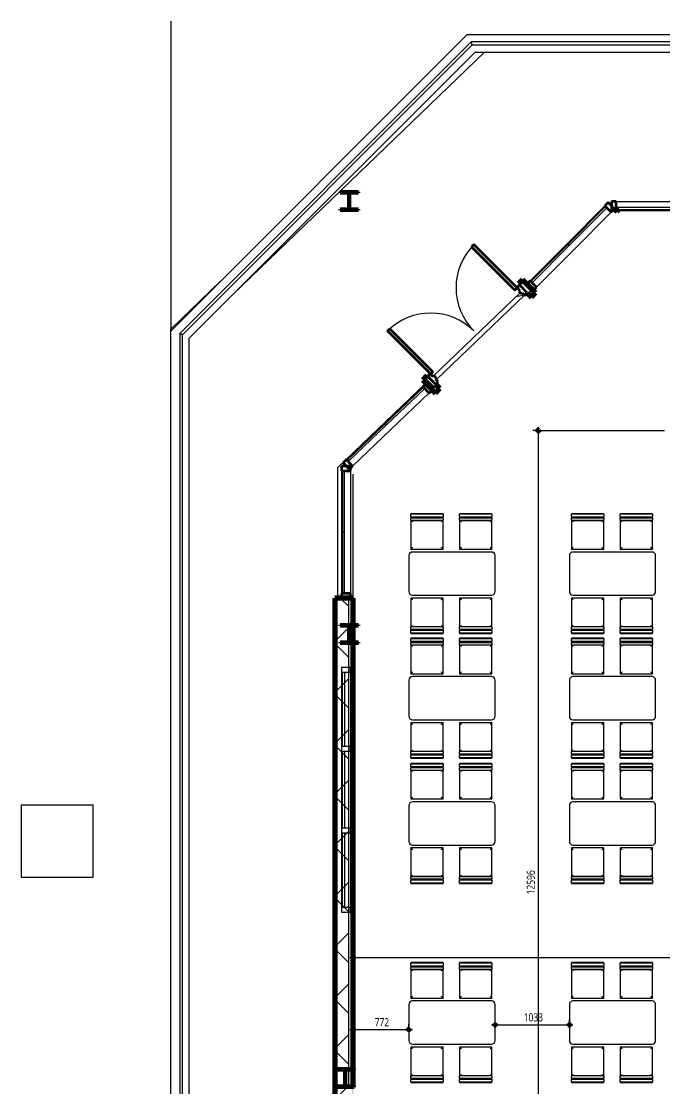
# Model space of a CAD drawing. Header units: millimetres. Extents: x -43239 to -23104, y -13901 to 9341.
# Drawn here: x -43239 to -34318, y -5466 to 9341 of the extents above; entities that cross this region are included whole.
import ezdxf

# ---------------------------------------------------------------- set-up
doc = ezdxf.new("R2010")
doc.units = ezdxf.units.MM
for name, color, linetype, lineweight in [('A-ANNO-DIMS', 211, 'Continuous', 9), ('A-ANNO-DIMS-50', 211, 'Continuous', 9), ('A-DETL', 90, 'Continuous', 9), ('A-DOOR', 31, 'Continuous', 18), ('A-DOOR-FRAM', 31, 'Continuous', 35), ('A-FLOR', 192, 'Continuous', 18), ('A-FLOR-HRAL', 11, 'Continuous', 9), ('A-GLAZ-CURT', 52, 'Continuous', 9), ('A-GLAZ-CWMG', 51, 'Continuous', 9), ('A-WALL', 113, 'Continuous', 18), ('A-WALL-PATT', 111, 'Continuous', 70), ('I-FURN', 30, 'Continuous', 9), ('P-SANR-FIXT', 6, 'Continuous', 9), ('S-COLS', 52, 'Continuous', 9), ('S-FNDN', 32, 'Continuous', 18)]:
    doc.layers.add(name, color=color, linetype=linetype, lineweight=lineweight)
doc.styles.add('Trebuchet MS', font='trebuc.ttf', dxfattribs={"width": 0.8, "height": 112.5})
doc.dimstyles.new('Linear_-_2_25mm_Trebuchet_MS', dxfattribs={"dimscale": 304.8, "dimtxt": 115.981977, "dimasz": 0.164042, "dimexe": 0.246063, "dimexo": 0.246063, "dimgap": 0.049213, "dimtad": 1, "dimdec": 0, "dimzin": 0, "dimdsep": 46, "dimtxsty": 'Trebuchet MS', "dimblk1": 'OBLIQUE', "dimblk2": 'OBLIQUE', "dimsah": 1, "dimcen": 0.09, "dimdle": 0.164042, "dimazin": 0, "dimtfac": 1, "dimtdec": 4, "dimtix": 1, "dimtmove": 0, "dimatfit": 3, "dimfxl": 1, "dimtvp": 1, "dimtolj": 1, "dimtzin": 0, "dimarcsym": 2})
pattern_1 = [(0, (0, 0), (406.4, 101.6), [16.764, -288.036, 16.764, -288.036, -1625.6]), (0, (0, 0), (406.4, 101.6), [-609.6, 16.764, -592.836, 16.764, -288.036, -711.2]), (0, (0, 0), (406.4, 101.6), [-1524, 16.764, -186.436, 16.764, -491.236]), (120, (152.4, 50.8), (-291.18818, 301.15272), [16.764, -288.036, 16.764, -288.036, -1625.6]), (120, (152.4, 50.8), (-291.18818, 301.15272), [-609.6, 16.764, -592.836, 16.764, -288.036, -711.2]), (120, (152.4, 50.8), (-291.18818, 301.15272), [-1524, 16.764, -186.436, 16.764, -491.236]), (240, (203.2, 254), (-115.21182, -402.75272), [16.764, -288.036, 16.764, -288.036, -1625.6]), (240, (203.2, 254), (-115.21182, -402.75272), [-609.6, 16.764, -592.836, 16.764, -288.036, -711.2]), (240, (203.2, 254), (-115.21182, -402.75272), [-1524, 16.764, -186.436, 16.764, -491.236])]
pattern_2 = [(45, (0, 0), (-353.5534, 353.5534), []), (135, (0, 0), (-353.5534, -353.5534), [])]

# ---------------------------------------------------------------- blocks, each defined once
blk = doc.blocks.new('Top Rail Type - Top Rail_Internal_-2153759-Comedor')
at = {"layer": 'A-FLOR-HRAL'}
for p, q in [((-36982, 9054), (-41036, 5001)), ((-33094, 9054), (-36982, 9054)), ((-40996, 4984), (-36966, 9014)), ((-36966, 9014), (-33094, 9014)), ((-41036, 5001), (-41036, -13901)), ((-40996, -13901), (-40996, 4984))]:
    blk.add_line(p, q, dxfattribs=at)
for points in [[(-36966, 9014), (-36966, 9014), (-36966, 9014), (-36967, 9016), (-36968, 9020), (-36970, 9023), (-36971, 9026), (-36972, 9029), (-36973, 9031), (-36974, 9034), (-36975, 9036), (-36976, 9039), (-36977, 9042), (-36979, 9045), (-36980, 9048), (-36981, 9051), (-36982, 9053), (-36982, 9054), (-36982, 9054)], [(-40996, 4984), (-40996, 4984), (-40996, 4984), (-40998, 4985), (-41001, 4986), (-41005, 4988), (-41008, 4989), (-41011, 4990), (-41013, 4991), (-41016, 4992), (-41018, 4993), (-41021, 4994), (-41023, 4995), (-41027, 4997), (-41030, 4998), (-41033, 5000), (-41035, 5000), (-41036, 5001), (-41036, 5001)]]:
    blk.add_open_spline(points, degree=3, knots=[0, 0, 0, 0, 0.083333, 0.166667, 0.25, 0.333333, 0.375, 0.416667, 0.458333, 0.5, 0.541667, 0.583333, 0.625, 0.666667, 0.75, 0.833333, 0.916667, 1, 1, 1, 1], dxfattribs=at)
blk = doc.blocks.new('System Panel - Glazed-3403501-Comedor')
at = {"layer": 'A-GLAZ-CURT'}
for p, q in [((-518, 49), (518, 49)), ((518, 24), (-518, 24))]:
    blk.add_line(p, q, dxfattribs=at)
blk = doc.blocks.new('System Panel - Glazed-3403502-Comedor')
at = {"layer": 'A-GLAZ-CURT'}
for p, q in [((-534, 49), (534, 49)), ((534, 24), (-534, 24))]:
    blk.add_line(p, q, dxfattribs=at)
blk = doc.blocks.new('Rectangular Mullion - 65 x 125mm rectangular-2244749-Comedor')
at = {"layer": 'A-GLAZ-CWMG'}
for p, q in [((-38784, -1938), (-38784, -2974)), ((-38659, -1938), (-38659, -2974))]:
    blk.add_line(p, q, dxfattribs=at)
blk = doc.blocks.new('Rectangular Mullion - 65 x 125mm rectangular-2244763-Comedor')
at = {"layer": 'A-GLAZ-CWMG'}
for p, q in [((-38784, -805), (-38784, -1873)), ((-38659, -805), (-38659, -1873))]:
    blk.add_line(p, q, dxfattribs=at)
blk = doc.blocks.new('Rectangular Mullion - 65 x 125mm rectangular-3403503-Comedor')
at = {"layer": 'A-GLAZ-CWMG'}
for p, q in [((-65, -62.5), (-65, 62.5)), ((-65, 62.5), (0, 62.5)), ((0, 62.5), (0, -62.5)), ((0, -62.5), (-65, -62.5))]:
    blk.add_line(p, q, dxfattribs=at)
blk = doc.blocks.new('Rectangular Mullion - 65 x 125mm rectangular-3403504-Comedor')
at = {"layer": 'A-GLAZ-CWMG'}
for p, q in [((0, 62.5), (-65, 62.5)), ((-65, 62.5), (-65, -62.5)), ((0, -62.5), (0, 62.5)), ((-65, -62.5), (0, -62.5))]:
    blk.add_line(p, q, dxfattribs=at)
blk = doc.blocks.new('Rectangular Mullion - 65 x 125mm rectangular-3403500-Comedor')
at = {"layer": 'A-GLAZ-CWMG'}
for p, q in [((-32.5, -62.5), (-32.5, 62.5)), ((-32.5, 62.5), (32.5, 62.5)), ((32.5, 62.5), (32.5, -62.5)), ((32.5, -62.5), (-32.5, -62.5))]:
    blk.add_line(p, q, dxfattribs=at)
blk = doc.blocks.new('System Panel - Glazed-3462093-Comedor')
at = {"layer": 'A-GLAZ-CURT', "lineweight": 18}
for p, q in [((612, 49), (-612, 49)), ((-612, 49), (-612, 24)), ((-612, 24), (612, 24)), ((612, 24), (612, 49))]:
    blk.add_line(p, q, dxfattribs=at)
blk = doc.blocks.new('Rectangular Mullion - 65 x 125mm rectangular-3462092-Comedor')
at = {"layer": 'A-GLAZ-CWMG'}
for p, q in [((-34966, 6839), (-33742, 6839)), ((-34939, 6714), (-34220, 6714)), ((-34020, 6714), (-33742, 6714))]:
    blk.add_line(p, q, dxfattribs=at)
blk = doc.blocks.new('Rectangular Mullion - 65 x 125mm rectangular-3403311-Comedor')
at = {"layer": 'A-GLAZ-CWMG', "lineweight": 35}
for p, q in [((-65, 62.5), (0, 62.5)), ((-65, -62.5), (-65, 62.5)), ((0, 62.5), (0, -62.5)), ((0, -62.5), (-65, -62.5))]:
    blk.add_line(p, q, dxfattribs=at)
blk = doc.blocks.new('System Panel - Glazed-3577362-Comedor')
at = {"layer": 'A-GLAZ-CURT', "lineweight": 18}
for p, q in [((426.25, 49.5), (-426.25, 49.5)), ((-426.25, 49.5), (-426.25, 24.5)), ((-426.25, 24.5), (426.25, 24.5)), ((426.25, 24.5), (426.25, 49.5))]:
    blk.add_line(p, q, dxfattribs=at)
blk = doc.blocks.new('Rectangular Mullion - 65 x 125mm rectangular-3577359-Comedor')
at = {"layer": 'A-GLAZ-CWMG'}
for p, q in [((-38784, 2243), (-38784, 1391)), ((-38659, 2243), (-38659, 1391))]:
    blk.add_line(p, q, dxfattribs=at)
blk = doc.blocks.new('Rectangular Mullion - 65 x 125mm rectangular-V8-Comedor')
at = {"layer": 'A-GLAZ-CWMG', "lineweight": 35}
for p, q in [((0, 62.5), (-65, 62.5)), ((-65, 62.5), (-65, -62.5)), ((0, -62.5), (0, 62.5)), ((-65, -62.5), (0, -62.5))]:
    blk.add_line(p, q, dxfattribs=at)
blk = doc.blocks.new('System Panel - Glazed-3462595-Comedor')
at = {"layer": 'A-GLAZ-CURT', "lineweight": 18}
for p, q in [((367.5, 49.5), (-367.5, 49.5)), ((-367.5, 49.5), (-367.5, 24.5)), ((-367.5, 24.5), (367.5, 24.5)), ((367.5, 24.5), (367.5, 49.5))]:
    blk.add_line(p, q, dxfattribs=at)
blk = doc.blocks.new('Rectangular Mullion - 65 x 125mm rectangular-3462592-Comedor')
at = {"layer": 'A-GLAZ-CWMG'}
for p, q in [((-38186, 3758), (-38717, 3251)), ((-38099, 3668), (-38631, 3160))]:
    blk.add_line(p, q, dxfattribs=at)
blk = doc.blocks.new('UC-Universal Column-Column - 254x254x73UC-V12-Comedor')
at = {"layer": 'S-COLS'}
h = blk.add_hatch(dxfattribs=at)
h.set_pattern_fill('FP1_8', color=256, style=0, pattern_type=2)
h.set_pattern_definition([(45, (38734.36, 5345.73), (-125.7236, 125.7236), []), (45, (38734.36, 5536.23), (-125.7236, 125.7236), [])])
h.paths.add_polyline_path([(127, -127), (127, -113), (17, -113), (8, -109), (4, -100), (4, 100), (8, 109), (17, 113), (127, 113), (127, 127), (-127, 127), (-127, 113), (-17, 113), (-8, 109), (-4, 100), (-4, -100), (-8, -109), (-17, -113), (-127, -113), (-127, -127)])
at = {"layer": 'S-COLS', "lineweight": 50}
for p, q in [((127, 127), (-127, 127)), ((-127, 127), (-127, 113)), ((-127, 113), (-17, 113)), ((-4, 100), (-4, -100)), ((4, -100), (4, 100)), ((17, 113), (127, 113)), ((127, 113), (127, 127)), ((-17, -113), (-127, -113)), ((-127, -113), (-127, -127)), ((-127, -127), (127, -127)), ((127, -113), (17, -113)), ((127, -127), (127, -113))]:
    blk.add_line(p, q, dxfattribs=at)
for centre, start, end in [((-17, 100), 0, 90), ((17, 100), 90, 180), ((-17, -100), 270, 0), ((17, -100), 180, 270)]:
    blk.add_arc(centre, 12.7, start, end, dxfattribs=at)
blk = doc.blocks.new('UC-Universal Column-Column - 254x254x73UC-V16-Comedor')
at = {"layer": 'S-COLS'}
h = blk.add_hatch(dxfattribs=at)
h.set_pattern_fill('FP1_12', color=256, style=0, pattern_type=2)
h.set_pattern_definition([(45, (38677.36, -825.32), (-125.7236, 125.7236), []), (45, (38677.36, -634.82), (-125.7236, 125.7236), [])])
h.paths.add_polyline_path([(127, -127), (127, -113), (17, -113), (8, -109), (4, -100), (4, 100), (8, 109), (17, 113), (127, 113), (127, 127), (-127, 127), (-127, 113), (-17, 113), (-8, 109), (-4, 100), (-4, -100), (-8, -109), (-17, -113), (-127, -113), (-127, -127)])
at = {"layer": 'S-COLS', "lineweight": 50}
for p, q in [((127, 127), (-127, 127)), ((-127, 127), (-127, 113)), ((-127, 113), (-17, 113)), ((-4, 100), (-4, -100)), ((4, -100), (4, 100)), ((17, 113), (127, 113)), ((127, 113), (127, 127)), ((-17, -113), (-127, -113)), ((-127, -113), (-127, -127)), ((-127, -127), (127, -127)), ((127, -113), (17, -113)), ((127, -127), (127, -113))]:
    blk.add_line(p, q, dxfattribs=at)
for centre, start, end in [((-17, 100), 0, 90), ((17, 100), 90, 180), ((-17, -100), 270, 0), ((17, -100), 180, 270)]:
    blk.add_arc(centre, 12.7, start, end, dxfattribs=at)
blk = doc.blocks.new('UC-Universal Column-Column - 254x254x73UC-2189819-Comedor')
at = {"layer": 'S-COLS', "lineweight": 50}
for p, q in [((127.3, 127.05), (-127.3, 127.05)), ((-127.3, 127.05), (-127.3, 112.85)), ((-127.3, 112.85), (-17, 112.85)), ((-4.3, 100.15), (-4.3, -100.15)), ((4.3, -100.15), (4.3, 100.15)), ((17, 112.85), (127.3, 112.85)), ((127.3, 112.85), (127.3, 127.05)), ((-17, -112.85), (-127.3, -112.85)), ((-127.3, -112.85), (-127.3, -127.05)), ((-127.3, -127.05), (127.3, -127.05)), ((127.3, -112.85), (17, -112.85)), ((127.3, -127.05), (127.3, -112.85))]:
    blk.add_line(p, q, dxfattribs=at)
for centre, start, end in [((-17, 100.15), 0, 90), ((17, 100.15), 90, 180), ((-17, -100.15), 270, 0), ((17, -100.15), 180, 270)]:
    blk.add_arc(centre, 12.7, start, end, dxfattribs=at)
blk = doc.blocks.new('Rectangular Mullion - 65 x 125mm rectangular-3462594-Comedor')
at = {"layer": 'A-GLAZ-CWMG'}
for p, q in [((-35122, 6775), (-35641, 6255)), ((-35033, 6687), (-35553, 6167))]:
    blk.add_line(p, q, dxfattribs=at)
blk = doc.blocks.new('Rectangular Mullion - 65 x 125mm rectangular-3577361-Comedor')
at = {"layer": 'A-GLAZ-CWMG'}
for p, q in [((-38784, 3096), (-38784, 2243)), ((-38659, 3096), (-38659, 2243))]:
    blk.add_line(p, q, dxfattribs=at)
blk = doc.blocks.new('Tanquilla 3 - Tanquilla 1-3433575-Comedor')
at = {"layer": 'P-SANR-FIXT'}
for p, q in [((-57206, -10546), (-57206, -11546)), ((-56206, -10546), (-57206, -10546)), ((-56206, -11546), (-56206, -10546)), ((-57206, -11546), (-56206, -11546))]:
    blk.add_line(p, q, dxfattribs=at)
blk = doc.blocks.new('TN_RES_Table05 - 600x1200-3433874-Comedor')
at = {"layer": 'I-FURN'}
for p, q in [((690, 300), (-410, 300)), ((-460, 250), (-460, -250)), ((740, -250), (740, 250)), ((-410, -300), (690, -300))]:
    blk.add_line(p, q, dxfattribs=at)
for centre, start, end in [((-410, 250), 90, 180), ((690, 250), 360, 90), ((-410, -250), 180, 270), ((690, -250), 270, 360)]:
    blk.add_arc(centre, 50, start, end, dxfattribs=at)
blk = doc.blocks.new('TN_RES_Chair06 - Red-3433876-Comedor')
at = {"layer": 'I-FURN'}
for p, q in [((225, 275), (-225, 275)), ((-225, 275), (-225, 267)), ((-225, 233), (-225, 267)), ((225, 267), (-225, 267)), ((-225, 233), (-225, 213)), ((-225, 233), (225, 233)), ((-225, 183), (-225, 213)), ((225, 213), (-225, 213)), ((-225, 183), (-225, 182)), ((-225, 183), (225, 183)), ((-225, 182), (225, 182)), ((-225, 182), (-225, -217)), ((225, 267), (225, 275)), ((225, 267), (225, 233)), ((225, 213), (225, 233)), ((225, 213), (225, 183)), ((225, 182), (225, 183)), ((225, -217), (225, 182)), ((-225, -217), (225, -217))]:
    blk.add_line(p, q, dxfattribs=at)
for points, knots in [([(-200, 163), (-202, 165), (-205, 168), (-210, 172), (-212, 175), (-214, 176), (-216, 178), (-217, 180), (-219, 181), (-220, 182), (-220, 183), (-220, 183)], [-1, -1, -1, -1, -0.8333333, -0.75, -0.6666667, -0.625, -0.5833333, -0.5, -0.4583333, -0.4166667, -0.4031458, -0.4031458, -0.4031458, -0.4031458]), ([(220, 183), (220, 183), (220, 182), (219, 181), (217, 180), (215, 178), (213, 175), (211, 174), (209, 172), (205, 168), (202, 165), (200, 163)], [0.4033218, 0.4033218, 0.4033218, 0.4033218, 0.4166667, 0.4583333, 0.5, 0.5833333, 0.6666667, 0.7083333, 0.75, 0.8333333, 1, 1, 1, 1]), ([(-225, -217), (-225, -217), (-225, -217), (-223, -216), (-222, -214), (-220, -213), (-219, -211), (-217, -210), (-215, -208), (-213, -205), (-211, -204), (-209, -202), (-205, -198), (-202, -195), (-200, -192)], [0, 0, 0, 0, 0.166667, 0.25, 0.333333, 0.416667, 0.458333, 0.5, 0.583333, 0.666667, 0.708333, 0.75, 0.833333, 1, 1, 1, 1]), ([(225, -217), (225, -217), (225, -217), (223, -216), (222, -214), (220, -213), (219, -211), (217, -210), (215, -208), (213, -205), (211, -204), (209, -202), (205, -198), (202, -195), (200, -192)], [0, 0, 0, 0, 0.166667, 0.25, 0.333333, 0.416667, 0.458333, 0.5, 0.583333, 0.666667, 0.708333, 0.75, 0.833333, 1, 1, 1, 1])]:
    blk.add_open_spline(points, degree=3, knots=knots, dxfattribs=at)
blk = doc.blocks.new('TN_RES_Chair06 - Red-3437077-Comedor')
at = {"layer": 'I-FURN'}
for p, q in [((-225, 217), (-225, -182)), ((225, 217), (-225, 217)), ((225, -182), (225, 217)), ((225, -182), (-225, -182)), ((-225, -182), (-225, -183)), ((-225, -213), (-225, -183)), ((225, -183), (-225, -183)), ((-225, -213), (-225, -233)), ((-225, -213), (225, -213)), ((-225, -267), (-225, -233)), ((225, -233), (-225, -233)), ((-225, -267), (-225, -275)), ((-225, -267), (225, -267)), ((-225, -275), (225, -275)), ((225, -183), (225, -182)), ((225, -183), (225, -213)), ((225, -233), (225, -213)), ((225, -233), (225, -267)), ((225, -275), (225, -267))]:
    blk.add_line(p, q, dxfattribs=at)
for points, knots in [([(-200, 192), (-202, 195), (-205, 198), (-210, 202), (-212, 205), (-214, 206), (-216, 208), (-217, 210), (-219, 211), (-220, 213), (-222, 214), (-223, 216), (-225, 217), (-225, 217), (-225, 217)], [0, 0, 0, 0, 0.166667, 0.25, 0.333333, 0.375, 0.416667, 0.5, 0.541667, 0.583333, 0.666667, 0.75, 0.833333, 1, 1, 1, 1]), ([(200, 192), (202, 195), (205, 198), (210, 202), (212, 205), (214, 206), (216, 208), (217, 210), (219, 211), (220, 213), (222, 214), (223, 216), (225, 217), (225, 217), (225, 217)], [0, 0, 0, 0, 0.166667, 0.25, 0.333333, 0.375, 0.416667, 0.5, 0.541667, 0.583333, 0.666667, 0.75, 0.833333, 1, 1, 1, 1]), ([(-220, -183), (-220, -183), (-220, -182), (-219, -181), (-217, -180), (-216, -178), (-214, -176), (-212, -175), (-210, -172), (-205, -168), (-202, -165), (-200, -163)], [-0.5968542, -0.5968542, -0.5968542, -0.5968542, -0.5833333, -0.5416667, -0.5, -0.4166667, -0.375, -0.3333333, -0.25, -0.1666667, 0, 0, 0, 0]), ([(200, -163), (202, -165), (205, -168), (210, -172), (212, -175), (214, -176), (216, -178), (217, -180), (219, -181), (220, -182), (220, -183), (220, -183)], [0, 0, 0, 0, 0.1666667, 0.25, 0.3333333, 0.375, 0.4166667, 0.5, 0.5416667, 0.5833333, 0.5966782, 0.5966782, 0.5966782, 0.5966782])]:
    blk.add_open_spline(points, degree=3, knots=knots, dxfattribs=at)
blk = doc.blocks.new('M_Door-Passage-Double-Flush - 1700 x 2000mm-2872040-Comedor')
at = {"layer": 'A-DOOR', "lineweight": 35}
for p, q in [((-850, 109.85), (-850, 959.85)), ((-850, 959.85), (-805, 959.85)), ((-805, 959.85), (-805, 109.85)), ((850, 959.85), (805, 959.85)), ((805, 959.85), (805, 109.85)), ((850, 109.85), (850, 959.85)), ((-805, 109.85), (-850, 109.85)), ((805, 109.85), (850, 109.85))]:
    blk.add_line(p, q, dxfattribs=at)
at = {"layer": 'A-DOOR', "lineweight": 9}
for centre, start, end in [((-850, 109.85), 0, 90), ((850, 109.85), 90, 180)]:
    blk.add_arc(centre, 850, start, end, dxfattribs=at)
at = {"layer": 'A-DOOR-FRAM'}
for p, q in [((-850, 109.85), (-900, 109.85)), ((-900, 109.85), (-900, -40.15)), ((-850, 60.0875), (-850, 109.85)), ((-834.125, 60.0875), (-850, 60.0875)), ((-850, -40.15), (-850, 9.0625)), ((-850, 9.0625), (-834.125, 9.0625)), ((-834.125, 9.0625), (-834.125, 60.0875)), ((850, 60.0875), (834.125, 60.0875)), ((834.125, 60.0875), (834.125, 9.0625)), ((834.125, 9.0625), (850, 9.0625)), ((850, 109.85), (850, 60.0875)), ((900, 109.85), (850, 109.85)), ((850, 9.0625), (850, -40.15)), ((900, -40.15), (900, 109.85)), ((-900, -40.15), (-850, -40.15)), ((850, -40.15), (900, -40.15))]:
    blk.add_line(p, q, dxfattribs=at)
blk = doc.blocks.new('DIMBLOCK1-Comedor')
at = {"layer": 'A-ANNO-DIMS-50'}
for p, q in [((-38671, -3672), (-28588, -3672)), ((-38621, -3672), (-38621, -3597)), ((-38621, -3672), (-38621, -3712)), ((-28638, -3672), (-28638, -3597)), ((-28638, -3672), (-28638, -3712))]:
    blk.add_line(p, q, dxfattribs=at)
at = {"layer": 'A-ANNO-DIMS-50', "lineweight": 70}
for p, q in [((-38621, -3672), (-38646, -3697)), ((-38621, -3672), (-38596, -3647)), ((-28638, -3672), (-28663, -3697)), ((-28638, -3672), (-28613, -3647))]:
    blk.add_line(p, q, dxfattribs=at)
at = {"layer": 'A-ANNO-DIMS-50', "color": 0, "insert": (-33748, -3513), "char_height": 112.5, "width": 283.07, "attachment_point": 1, "line_spacing_factor": 1.048425, "style": 'Trebuchet MS'}
blk.add_mtext('9983', dxfattribs=at)
blk = doc.blocks.new('_Oblique')
at = {"color": 0, "linetype": 'ByBlock', "lineweight": -2}
blk.add_line((-0.5, -0.5), (0.5, 0.5), dxfattribs=at)
blk = doc.blocks.new('DIMBLOCK2-Comedor')
at = {"layer": 'A-ANNO-DIMS-50'}
for p, q in [((-36649, -4605), (-36649, -4530)), ((-35616, -4605), (-35616, -4530)), ((-36699, -4605), (-35566, -4605)), ((-36649, -4605), (-36649, -4645)), ((-35616, -4605), (-35616, -4645))]:
    blk.add_line(p, q, dxfattribs=at)
at = {"layer": 'A-ANNO-DIMS-50', "lineweight": 70}
for p, q in [((-36649, -4605), (-36624, -4580)), ((-35616, -4605), (-35591, -4580)), ((-36649, -4605), (-36674, -4630)), ((-35616, -4605), (-35641, -4630))]:
    blk.add_line(p, q, dxfattribs=at)
at = {"layer": 'A-ANNO-DIMS-50', "color": 0, "insert": (-36251, -4446), "char_height": 112.5, "width": 283.07, "attachment_point": 1, "line_spacing_factor": 1.048425, "style": 'Trebuchet MS'}
blk.add_mtext('1033', dxfattribs=at)
blk = doc.blocks.new('DIMBLOCK3-Comedor')
at = {"layer": 'A-ANNO-DIMS-50'}
for p, q in [((-38671, -4672), (-37799, -4672)), ((-38621, -4672), (-38621, -4597)), ((-38621, -4672), (-38621, -4712)), ((-37849, -4672), (-37849, -4597)), ((-37849, -4672), (-37849, -4712))]:
    blk.add_line(p, q, dxfattribs=at)
at = {"layer": 'A-ANNO-DIMS-50', "lineweight": 70}
for p, q in [((-38621, -4672), (-38646, -4697)), ((-38621, -4672), (-38596, -4647)), ((-37849, -4672), (-37874, -4697)), ((-37849, -4672), (-37824, -4647))]:
    blk.add_line(p, q, dxfattribs=at)
at = {"layer": 'A-ANNO-DIMS-50', "color": 0, "insert": (-38324, -4513), "char_height": 112.5, "width": 212.31, "attachment_point": 1, "line_spacing_factor": 1.048425, "style": 'Trebuchet MS'}
blk.add_mtext('772', dxfattribs=at)
blk = doc.blocks.new('DIMBLOCK8-Comedor')
at = {"layer": 'A-ANNO-DIMS-50'}
for p, q in [((-36050, 3702), (-36050, -8994)), ((-36050, 3652), (-36125, 3652)), ((-36050, 3652), (-34295, 3652)), ((-36050, -8944), (-36089, -8944)), ((-36050, -8944), (-35975, -8944))]:
    blk.add_line(p, q, dxfattribs=at)
at = {"layer": 'A-ANNO-DIMS-50', "lineweight": 70}
for p, q in [((-36050, 3652), (-36075, 3677)), ((-36050, 3652), (-36025, 3627)), ((-36050, -8944), (-36075, -8919)), ((-36050, -8944), (-36025, -8969))]:
    blk.add_line(p, q, dxfattribs=at)
at = {"layer": 'A-ANNO-DIMS-50', "color": 0, "insert": (-36209, -2793), "char_height": 112.5, "width": 353.84, "attachment_point": 1, "rotation": 90, "line_spacing_factor": 1.048425, "style": 'Trebuchet MS'}
blk.add_mtext('12596', dxfattribs=at)

msp = doc.modelspace()

# ---------------------------------------------------------------- hatches: boundary and pattern name
at = {"layer": 'A-WALL-PATT', "lineweight": 9}
h = msp.add_hatch(dxfattribs=at)
h.set_pattern_fill('FP1_4', color=256, style=0, pattern_type=2)
h.set_pattern_definition(pattern_2)
h.paths.add_polyline_path([(-37525, 4222.6), (-37463.4, 4284.2), (-37597.7, 4418.5), (-37656.2, 4360.1), (-37580, 4280.3)])
h.paths.add_polyline_path([(-36190.6, 5557), (-36132.5, 5615.1), (-36266.8, 5749.4), (-36324.9, 5691.3), (-36200.6, 5567)])
h = msp.add_hatch(dxfattribs=at)
h.set_pattern_fill('FP1_4', color=256, style=0, pattern_type=2)
h.set_pattern_definition(pattern_2)
h.paths.add_polyline_path([(-38878.1, -3338.7), (-38688.1, -3338.7), (-38688.1, 698.3), (-38804.7, 698.3), (-38804.7, 712.5), (-38694.4, 712.5), (-38688.1, 715), (-38688.1, 935.6), (-38694.4, 938.2), (-38804.7, 938.2), (-38804.7, 952.4), (-38688.1, 952.4), (-38688.1, 1325.7), (-38878.1, 1325.7), (-38878.1, -3006)])
h = msp.add_hatch(dxfattribs=at)
h.set_pattern_fill('FP1_3', color=256, style=0, pattern_type=2)
h.set_pattern_definition(pattern_1)
h.paths.add_polyline_path([(-38637.1, -3338.7), (-38621.1, -3338.7), (-38621.1, 698.3), (-38637.1, 698.3), (-38637.1, -3006)])
h.paths.add_polyline_path([(-38621.1, 712.5), (-38621.1, 938.2), (-38637.1, 938.2), (-38637.1, 712.5)])
h.paths.add_polyline_path([(-38621.1, 952.4), (-38621.1, 1325.7), (-38637.1, 1325.7), (-38637.1, 952.4)])
h = msp.add_hatch(dxfattribs=at)
h.set_pattern_fill('FP1_4', color=256, style=0, pattern_type=2)
h.set_pattern_definition(pattern_2)
h.paths.add_polyline_path([(-38714.5, -13900.7), (-38688.1, -13900.7), (-38688.6, -11472.8), (-38861.7, -11472.8), (-38861.7, -11458.6), (-38751.4, -11458.6), (-38742.4, -11454.9), (-38738.7, -11445.9), (-38738.7, -11245.6), (-38742.4, -11236.6), (-38751.4, -11232.9), (-38861.7, -11232.9), (-38861.7, -11218.7), (-38688.1, -11218.7), (-38688.1, -11093.3), (-38878.1, -11093.3), (-38878.1, -13900.7)])
h.paths.add_polyline_path([(-38717.4, -11458.6), (-38688.1, -11458.6), (-38688.1, -11232.9), (-38717.4, -11232.9), (-38726.3, -11236.6), (-38730.1, -11245.6), (-38730.1, -11445.9), (-38726.3, -11454.9)])
h.paths.add_polyline_path([(-38752.3, -9293.3), (-38688.1, -9293.3), (-38688.1, -5472.8), (-38861.7, -5472.8), (-38861.7, -5458.6), (-38751.4, -5458.6), (-38742.4, -5454.9), (-38738.7, -5445.9), (-38738.7, -5245.6), (-38742.4, -5236.6), (-38751.4, -5232.9), (-38861.7, -5232.9), (-38861.7, -5218.7), (-38688.1, -5218.7), (-38688.1, -3338.7), (-38878.1, -3338.7), (-38878.1, -9293.3), (-38803.4, -9293.3)])
h.paths.add_polyline_path([(-38688.1, -5458.6), (-38688.1, -5232.9), (-38717.4, -5232.9), (-38726.3, -5236.6), (-38730.1, -5245.6), (-38730.1, -5445.9), (-38726.3, -5454.9), (-38717.4, -5458.6)])
h = msp.add_hatch(dxfattribs=at)
h.set_pattern_fill('FP1_3', color=256, style=0, pattern_type=2)
h.set_pattern_definition(pattern_1)
h.paths.add_polyline_path([(-38637.1, -13900.7), (-38621.1, -13900.7), (-38621.1, -11472.8), (-38637.1, -11472.8), (-38637.1, -12448.1)])
h.paths.add_polyline_path([(-38637.1, -11458.6), (-38621.1, -11458.6), (-38621.1, -11423.7), (-38637.1, -11423.7)])
h.paths.add_polyline_path([(-38637.1, -11218.7), (-38621.1, -11218.7), (-38621.1, -11093.3), (-38637.1, -11093.3)])
h.paths.add_polyline_path([(-38621.1, -9293.3), (-38621.1, -9143.7), (-38637.1, -9143.7), (-38637.1, -9293.3)])
h.paths.add_polyline_path([(-38621.1, -8943.7), (-38621.1, -5472.8), (-38637.1, -5472.8), (-38637.1, -8943.7)])
h.paths.add_polyline_path([(-38637.1, -5458.6), (-38621.1, -5458.6), (-38621.1, -5232.9), (-38637.1, -5232.9)])
h.paths.add_polyline_path([(-38621.1, -5218.7), (-38621.1, -3338.7), (-38637.1, -3338.7), (-38637.1, -5218.7), (-38631.8, -5218.7)])

# ---------------------------------------------------------------- linework, layer by layer
at = {"layer": 'A-DETL'}
msp.add_line((-38621.1, 1325.7), (-38621.1, 3048.3), dxfattribs=at)
at = {"layer": 'A-FLOR'}
for p, q in [((-41159, 9341.4), (-41159, 5062.4)), ((-37514.6, 4406.1), (-36297.7, 5570.9)), ((-36238.8, 5534.6), (-37467.2, 4358.8)), ((-36355.4, 5515.7), (-36242.4, 5538.1)), ((-38836.4, 3140.9), (-37611.6, 4313.3)), ((-38836.4, 1325.7), (-38836.4, 3140.9))]:
    msp.add_line(p, q, dxfattribs=at)
at = {"layer": 'A-WALL', "lineweight": 70}
for p, q in [((-34929.1, 6723.7), (-34978.4, 6723.7)), ((-34978.4, 6723.7), (-34953.7, 6699.1)), ((-34953.7, 6699.1), (-34929.1, 6723.7)), ((-36266.8, 5749.4), (-36324.9, 5691.3)), ((-36324.9, 5691.3), (-36307.2, 5673.7)), ((-36085.1, 5567.7), (-36266.8, 5749.4)), ((-36201.2, 5567.6), (-36143.2, 5509.6)), ((-36143.2, 5509.6), (-36085.1, 5567.7)), ((-37597.7, 4418.5), (-37656.2, 4360.1)), ((-37656.2, 4360.1), (-37478.7, 4174.1)), ((-37580, 4400.9), (-37597.7, 4418.5)), ((-37416, 4236.8), (-37474, 4294.8)), ((-37478.7, 4174.1), (-37416, 4236.8)), ((-38878.1, 1325.7), (-38878.1, -9293.3)), ((-38621.1, 1325.7), (-38878.1, 1325.7)), ((-38621.1, 952.4), (-38621.1, 1325.7)), ((-38621.1, 712.5), (-38621.1, 938.2)), ((-38621.1, -5218.7), (-38621.1, 698.3)), ((-38621.1, -5458.6), (-38621.1, -5232.9))]:
    msp.add_line(p, q, dxfattribs=at)
at = {"layer": 'A-WALL'}
for p, q in [((-34951.7, 6723.7), (-34965.1, 6710.4)), ((-36132.5, 5615.1), (-36190.6, 5557)), ((-36096.4, 5579), (-36154.5, 5520.9)), ((-37463.4, 4284.2), (-37525, 4222.6)), ((-37427.3, 4248.1), (-37489.7, 4185.7)), ((-38688.1, 1325.7), (-38688.1, 952.4)), ((-38637.1, 1325.7), (-38637.1, 952.4)), ((-38688.1, 935.6), (-38688.1, 715)), ((-38637.1, 938.2), (-38637.1, 712.5)), ((-38688.1, 698.3), (-38688.1, -5218.7)), ((-38637.1, 698.3), (-38637.1, -5218.7)), ((-38688.1, -5232.9), (-38688.1, -5458.6)), ((-38637.1, -5232.9), (-38637.1, -5458.6))]:
    msp.add_line(p, q, dxfattribs=at)
at = {"layer": 'S-FNDN'}
for p, q in [((-41159, 5036.3), (-37036.4, 9158.9)), ((-37036.4, 9158.9), (-33119.4, 9158.9)), ((-36932.8, 8908.9), (-40909, 4932.7)), ((-36801.1, 8908.9), (-40291, 5550.7)), ((-33119.4, 8908.9), (-36932.8, 8908.9)), ((-41159, 5062.4), (-40466.1, 5729.1)), ((-41159, -13900.7), (-41159, 5062.4)), ((-40909, 4932.7), (-40909, -13900.7))]:
    msp.add_line(p, q, dxfattribs=at)

# ---------------------------------------------------------------- block references
at = {"layer": 'A-DOOR-FRAM', "rotation": 44.99999999999995}
msp.add_blockref('M_Door-Passage-Double-Flush - 1700 x 2000mm-2872040-Comedor', (-36866, 4959.6), dxfattribs=at)
at = {"layer": 'A-FLOR-HRAL'}
msp.add_blockref('Top Rail Type - Top Rail_Internal_-2153759-Comedor', (0, 0), dxfattribs=at)
at = {"layer": 'A-GLAZ-CURT'}
for name, p, rotation in [('System Panel - Glazed-3462595-Comedor', (-35337.3, 6470.9), 44.99999999999992), ('System Panel - Glazed-3462093-Comedor', (-34354.4, 6776.8), 180), ('System Panel - Glazed-3462595-Comedor', (-35857, 5951.2), 44.99999999999992), ('System Panel - Glazed-3462595-Comedor', (-37876.6, 3966.9), 43.66810752036736), ('System Panel - Glazed-3462595-Comedor', (-38408.3, 3459.4), 43.66810752036736), ('System Panel - Glazed-3577362-Comedor', (-38721.1, 2669.5), 89.99999999999984), ('System Panel - Glazed-3577362-Comedor', (-38721.1, 1817), 89.99999999999984), ('System Panel - Glazed-3403501-Comedor', (-38721.1, -221.6), 89.99999999999982), ('System Panel - Glazed-3403502-Comedor', (-38721.1, -1338.7), 89.99999999999982), ('System Panel - Glazed-3403501-Comedor', (-38721.1, -2455.8), 89.99999999999982)]:
    msp.add_blockref(name, p, dxfattribs=dict(at, rotation=rotation))
at = {"layer": 'A-GLAZ-CWMG', "extrusion": (0, 0, -1)}
for name, p, rotation in [('Rectangular Mullion - 65 x 125mm rectangular-3403311-Comedor', (35031.4, 6776.8), 135.0000000000001), ('Rectangular Mullion - 65 x 125mm rectangular-3403311-Comedor', (37563.8, 4265.5), 136.3318924796326), ('Rectangular Mullion - 65 x 125mm rectangular-3403311-Comedor', (38721.1, 3160.7), 90.00000000000017), ('Rectangular Mullion - 65 x 125mm rectangular-3403503-Comedor', (38721.1, 361.3), 90.00000000000018), ('Rectangular Mullion - 65 x 125mm rectangular-3403500-Comedor', (38721.1, -772.1), 90.00000000000018), ('Rectangular Mullion - 65 x 125mm rectangular-3403500-Comedor', (38721.1, -1905.4), 90.00000000000018)]:
    msp.add_blockref(name, p, dxfattribs=dict(at, rotation=rotation))
msp.add_blockref('Rectangular Mullion - 65 x 125mm rectangular-3403311-Comedor', (35031.4, 6776.8), dxfattribs=at)
at = {"layer": 'A-GLAZ-CWMG'}
for name, p in [('Rectangular Mullion - 65 x 125mm rectangular-3462092-Comedor', (0, 0)), ('Rectangular Mullion - 65 x 125mm rectangular-3462594-Comedor', (0, 0)), ('Rectangular Mullion - 65 x 125mm rectangular-3462592-Comedor', (0, 0)), ('Rectangular Mullion - 65 x 125mm rectangular-3577361-Comedor', (0, 0)), ('Rectangular Mullion - 65 x 125mm rectangular-3577359-Comedor', (0, 0)), ('Rectangular Mullion - 65 x 125mm rectangular-2244749-Comedor', (0, 2234.2)), ('Rectangular Mullion - 65 x 125mm rectangular-2244763-Comedor', (0, 0)), ('Rectangular Mullion - 65 x 125mm rectangular-2244749-Comedor', (0, 0))]:
    msp.add_blockref(name, p, dxfattribs=at)
for name, p, rotation in [('Rectangular Mullion - 65 x 125mm rectangular-3462592-Comedor', (2621.3, 3385.5), 1.331892479632463), ('Rectangular Mullion - 65 x 125mm rectangular-V8-Comedor', (-36162.8, 5645.4), 224.9999999999999), ('Rectangular Mullion - 65 x 125mm rectangular-3462594-Comedor', (-2699.3, -3323.7), 358.6681075203676), ('Rectangular Mullion - 65 x 125mm rectangular-V8-Comedor', (-38721.1, 3160.7), 223.6681075203673), ('Rectangular Mullion - 65 x 125mm rectangular-V8-Comedor', (-38721.1, 1325.7), 269.9999999999998), ('Rectangular Mullion - 65 x 125mm rectangular-3403504-Comedor', (-38721.1, -3038.7), 269.9999999999998)]:
    msp.add_blockref(name, p, dxfattribs=dict(at, rotation=rotation))
at = {"layer": 'I-FURN'}
for name, p in [('TN_RES_Chair06 - Red-3433876-Comedor', (-37596.1, 2223.3)), ('TN_RES_Chair06 - Red-3433876-Comedor', (-35363.1, 2223.3)), ('TN_RES_Table05 - 600x1200-3433874-Comedor', (-37389.1, 1665.4)), ('TN_RES_Table05 - 600x1200-3433874-Comedor', (-35156.2, 1665.4)), ('TN_RES_Chair06 - Red-3437077-Comedor', (-37596.1, 1107.4)), ('TN_RES_Chair06 - Red-3437077-Comedor', (-35363.1, 1107.4)), ('TN_RES_Chair06 - Red-3433876-Comedor', (-37596.1, 491.3)), ('TN_RES_Chair06 - Red-3433876-Comedor', (-35363.1, 491.3)), ('TN_RES_Table05 - 600x1200-3433874-Comedor', (-37389.1, -66.7)), ('TN_RES_Table05 - 600x1200-3433874-Comedor', (-35156.2, -66.7)), ('TN_RES_Chair06 - Red-3437077-Comedor', (-37596.1, -624.6)), ('TN_RES_Chair06 - Red-3437077-Comedor', (-35363.1, -624.6)), ('TN_RES_Chair06 - Red-3433876-Comedor', (-37596.1, -1248.7)), ('TN_RES_Chair06 - Red-3433876-Comedor', (-35363.1, -1248.7)), ('TN_RES_Table05 - 600x1200-3433874-Comedor', (-37389.1, -1806.7)), ('TN_RES_Table05 - 600x1200-3433874-Comedor', (-35156.2, -1806.7)), ('TN_RES_Chair06 - Red-3437077-Comedor', (-37596.1, -2364.6)), ('TN_RES_Chair06 - Red-3437077-Comedor', (-35363.1, -2364.6)), ('TN_RES_Chair06 - Red-3433876-Comedor', (-37596.1, -4016.7)), ('TN_RES_Chair06 - Red-3433876-Comedor', (-35363.1, -4016.7)), ('TN_RES_Table05 - 600x1200-3433874-Comedor', (-37389.1, -4574.6)), ('TN_RES_Table05 - 600x1200-3433874-Comedor', (-35156.2, -4574.6)), ('TN_RES_Chair06 - Red-3437077-Comedor', (-37596.1, -5132.6)), ('TN_RES_Chair06 - Red-3437077-Comedor', (-35363.1, -5132.6))]:
    msp.add_blockref(name, p, dxfattribs=at)
at = {"layer": 'I-FURN', "rotation": 180}
for name, p in [('TN_RES_Chair06 - Red-3437077-Comedor', (-36917.2, 2223.3)), ('TN_RES_Chair06 - Red-3437077-Comedor', (-34684.3, 2223.3)), ('TN_RES_Chair06 - Red-3433876-Comedor', (-36917.2, 1107.4)), ('TN_RES_Chair06 - Red-3433876-Comedor', (-34684.3, 1107.4)), ('TN_RES_Chair06 - Red-3437077-Comedor', (-36917.2, 491.3)), ('TN_RES_Chair06 - Red-3437077-Comedor', (-34684.3, 491.3)), ('TN_RES_Chair06 - Red-3433876-Comedor', (-36917.2, -624.6)), ('TN_RES_Chair06 - Red-3433876-Comedor', (-34684.3, -624.6)), ('TN_RES_Chair06 - Red-3437077-Comedor', (-36917.2, -1248.7)), ('TN_RES_Chair06 - Red-3437077-Comedor', (-34684.3, -1248.7)), ('TN_RES_Chair06 - Red-3433876-Comedor', (-36917.2, -2364.6)), ('TN_RES_Chair06 - Red-3433876-Comedor', (-34684.3, -2364.6)), ('TN_RES_Chair06 - Red-3437077-Comedor', (-36917.2, -4016.7)), ('TN_RES_Chair06 - Red-3437077-Comedor', (-34684.3, -4016.7)), ('TN_RES_Chair06 - Red-3433876-Comedor', (-36917.2, -5132.6)), ('TN_RES_Chair06 - Red-3433876-Comedor', (-34684.3, -5132.6))]:
    msp.add_blockref(name, p, dxfattribs=at)
at = {"layer": 'P-SANR-FIXT'}
msp.add_blockref('Tanquilla 3 - Tanquilla 1-3433575-Comedor', (13967.4, 8991.1), dxfattribs=at)
at = {"layer": 'S-COLS'}
for name, p in [('UC-Universal Column-Column - 254x254x73UC-2189819-Comedor', (-38677.4, 6845)), ('UC-Universal Column-Column - 254x254x73UC-V16-Comedor', (-38677.4, 825.3)), ('UC-Universal Column-Column - 254x254x73UC-V12-Comedor', (-38734.4, -5345.7))]:
    msp.add_blockref(name, p, dxfattribs=at)

# ---------------------------------------------------------------- dimensions: what is measured, and where the dimension line sits
at = {"layer": 'A-ANNO-DIMS'}
dim = msp.add_linear_dim(base=(-36049.7, -8943.7), p1=(-34219.9, 3652.4), p2=(-36014.4, -8943.7), angle=90, dimstyle='Linear_-_2_25mm_Trebuchet_MS', override={"dimpost": '<>', "dimfxl": 12723.349745}, dxfattribs=at)
dim.commit()
dim.dimension.update_dxf_attribs({"geometry": 'DIMBLOCK8-Comedor', "text_midpoint": (-36122.2, -2645.7)})
for base, p1, p2, override, picture, middle in [((-28638.1, -3672), (-38621.1, -3636.7), (-28638.1, -3636.7), {"dimpost": '<>', "dimfxl": 9983}, 'DIMBLOCK1-Comedor', (-33629.6, -3599.6)), ((-37849.1, -4672), (-38621.1, -4636.7), (-37849.1, -4636.7), {"dimpost": '<>', "dimfxl": 771.982277}, 'DIMBLOCK3-Comedor', (-38235.1, -4600.6)), ((-35616.2, -4605.3), (-36649.1, -4569.9), (-35616.2, -4569.9), {"dimpost": '<>', "dimfxl": 1032.947891}, 'DIMBLOCK2-Comedor', (-36132.7, -4533.1))]:
    dim = msp.add_linear_dim(base=base, p1=p1, p2=p2, dimstyle='Linear_-_2_25mm_Trebuchet_MS', override=override, dxfattribs=at)
    dim.commit()
    dim.dimension.update_dxf_attribs({"geometry": picture, "text_midpoint": middle})

doc.saveas('drawing.dxf')
